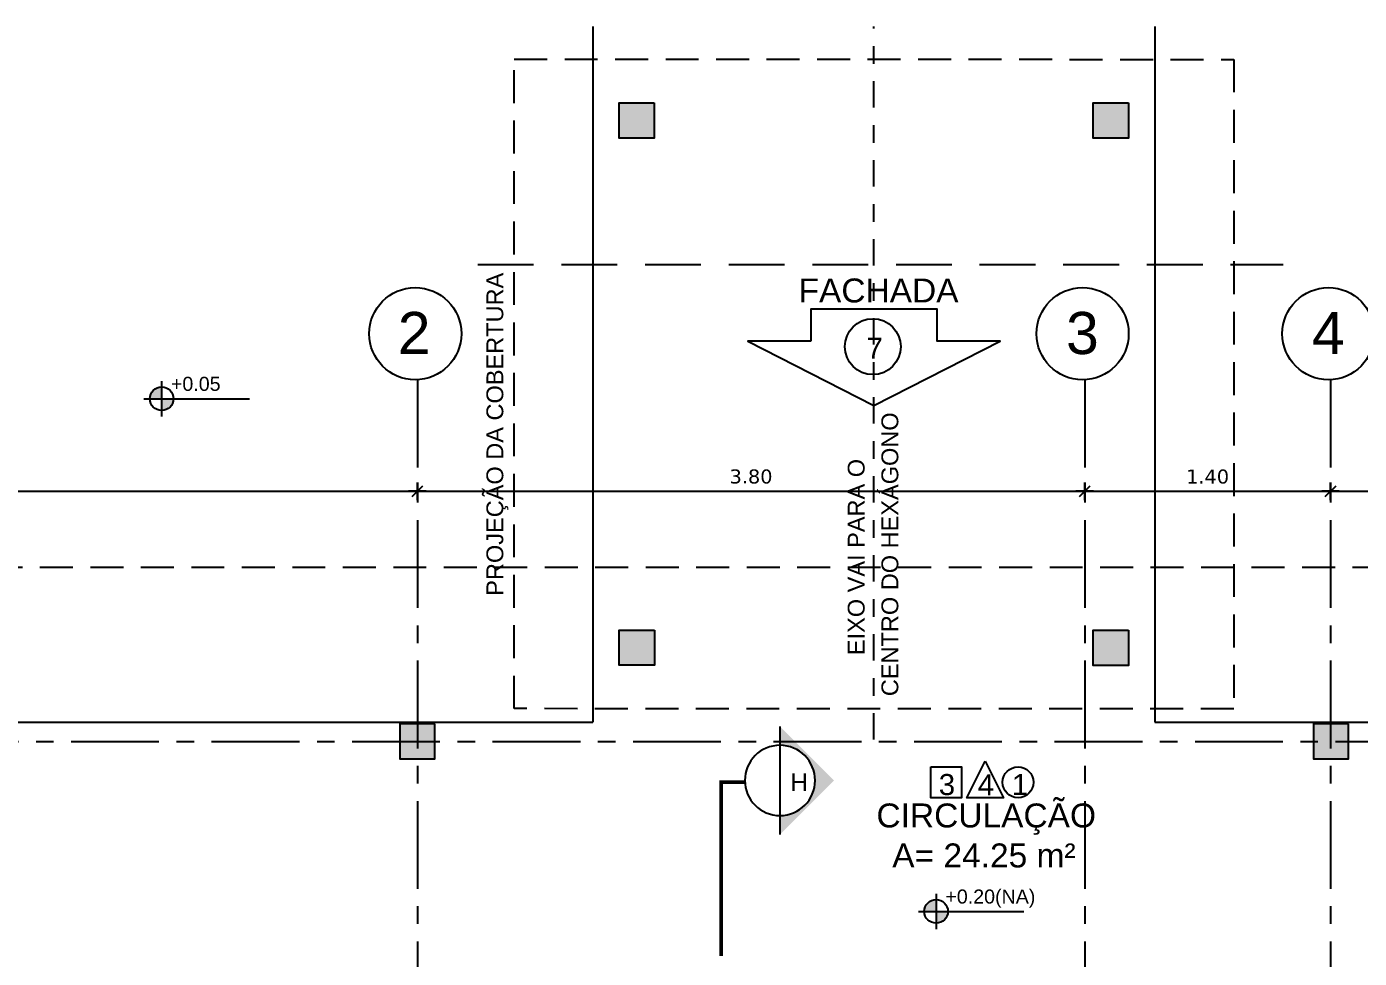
# Model space of a CAD drawing. Extents: x 12 to 194, y 116 to 198.
# Drawn here: x 68.19 to 75.78, y 175.53 to 180.84 of the extents above; entities that cross this region are included whole.
import ezdxf

# ---------------------------------------------------------------- set-up
doc = ezdxf.new("R2010")
doc.units = 0
doc.header["$LTSCALE"] = 0.005
doc.header["$PDMODE"] = 3
for name, pattern in [('C5', [60, 50, -5, 0, -5]), ('CONTINU', [0]), ('DASHDOT', [25.4, 12.7, -6.35, 0, -6.35]), ('DASHDOTX2', [2, 1, -0.5, 0, -0.5]), ('HIDDEN', [9.525, 6.35, -3.175]), ('TRACEJADO_G', [0.375, 0.25, -0.125])]:
    doc.linetypes.add(name, pattern=pattern)
doc.layers.get('0').update_dxf_attribs({"linetype": 'CONTINUOUS'})
doc.layers.get('DEFPOINTS').update_dxf_attribs({"linetype": 'CONTINUOUS'})
for name, color, linetype in [('A-ALV', 6, 'CONTINUOUS'), ('A-CHAMADAS', 1, 'CONTINUOUS'), ('A-COTAS', 1, 'CONTINUOUS'), ('A-MOBILIARIO', 1, 'CONTINUOUS'), ('A-PARED-PISOS', 2, 'CONTINUOUS'), ('A-PILAR', 6, 'CONTINUOUS'), ('A-PISOS-CTEL', 2, 'TRACEJADO_G'), ('A-PISOS-NIVEL', 1, 'CONTINUOUS'), ('A-SIMBO', 2, 'CONTINUOUS'), ('AR-COZ-MOB', 1, 'CONTINUOUS'), ('ARQ-CTA-1_050', 1, 'CONTINUOUS'), ('ARQ-EXO-1_100', 251, 'C5'), ('ARQ-SMB-1_050', 1, 'CONTINUOUS'), ('ARQ-SMB-1_100', 1, 'CONTINUOUS'), ('ARQ-TXT-1_050', 2, 'CONTINUOUS'), ('ARQ-TXT-1_075', 2, 'CONTINUOUS'), ('ARQ-TXT-1_100', 2, 'CONTINUOUS')]:
    doc.layers.add(name, color=color, linetype=linetype)
doc.layers.add('FO-Hachuras dos pilares', color=9, linetype='CONTINUOUS', lineweight=5)
doc.styles.add('A20', font='arial.ttf', dxfattribs={"height": 0.2})
doc.styles.add('ESC-50-A20', font='arial.ttf', dxfattribs={"height": 0.1})
doc.styles.add('FNDE Texto Cota 0050', font='verdana.ttf', dxfattribs={"height": 0.08})
doc.dimstyles.new('FNDE 1-0050', dxfattribs={"dimscale": 5, "dimtxt": 0.08, "dimasz": 0.01, "dimexe": 0.15, "dimexo": 0.15, "dimgap": 0.01, "dimtad": 1, "dimzin": 1, "dimdsep": 46, "dimtxsty": 'FNDE Texto Cota 0050', "dimblk": 'tic', "dimcen": 0.015, "dimdle": 0.15, "dimse1": 1, "dimse2": 1, "dimclrd": 251, "dimclre": 251, "dimclrt": 256, "dimaunit": 1, "dimadec": 3, "dimazin": 0, "dimtfac": 1, "dimtix": 1, "dimtmove": 2, "dimatfit": 3, "dimfxl": 0.15, "dimtvp": 1, "dimtolj": 1, "dimtzin": 0, "dimarcsym": 0})

# ---------------------------------------------------------------- blocks, each defined once
blk = doc.blocks.new('RF1')
at = {"layer": 'AR-COZ-MOB'}
for p, q in [((234.7673, 34.5362), (235.094, 35.102)), ((235.0736, 35.0667), (236.0383, 34.5097)), ((235.094, 35.102), (236.0587, 34.5451)), ((235.1354, 35.0782), (235.1486, 35.1011)), ((235.1547, 35.0868), (235.1462, 35.0719)), ((235.1486, 35.1011), (235.1755, 35.0855)), ((235.1709, 35.0774), (235.1547, 35.0868)), ((235.1755, 35.0855), (235.1709, 35.0774)), ((235.0685, 35.0578), (236.0332, 34.5009)), ((234.7673, 34.5362), (235.732, 33.9792)), ((235.732, 33.9792), (236.0587, 34.5451)), ((234.8506, 34.4763), (234.8251, 34.4321)), ((234.8506, 34.4763), (235.6385, 34.0214)), ((234.8251, 34.4321), (235.613, 33.9772)), ((235.6385, 34.0214), (235.613, 33.9772))]:
    blk.add_line(p, q, dxfattribs=at)
blk = doc.blocks.new('FNDE-Ind Corte-1_100')
blk.add_hatch(color=251).paths.add_polyline_path([(241.999, -2.386), (242.214, -2.386, -1), (243.014, -2.386), (243.229, -2.386), (242.614, -1.77)])
at = {"color": 251, "linetype": 'Continuous'}
blk.add_line((243.229, -2.386), (241.999, -2.386), dxfattribs=at)
blk.add_circle((242.614, -2.386), 0.4, dxfattribs=at)
blk = doc.blocks.new('tic')
at = {"color": 251}
for p, q in [((-1, 0), (1, 0)), ((0, -1), (0, 1))]:
    blk.add_line(p, q, dxfattribs=at)
blk.add_line((-0.6, -0.6), (0.6, 0.6))
blk = doc.blocks.new('*D37')
at = {"layer": 'ARQ-CTA-1_050', "color": 251, "lineweight": -2, "transparency": 16777216}
blk.add_line((65.2698, 178.1885), (70.3698, 178.1885), dxfattribs=at)
at = {"layer": 'DEFPOINTS', "color": 0, "transparency": 16777216}
for p in [(65.2198, 178.1885), (70.4198, 178.1885), (70.4198, 178.1885)]:
    blk.add_point(p, dxfattribs=at)
at = {"layer": 'ARQ-CTA-1_050', "color": 251, "lineweight": -2, "transparency": 16777216, "xscale": 0.05, "yscale": 0.05, "zscale": 0.05, "rotation": 180}
blk.add_blockref('tic', (65.2198, 178.1885), dxfattribs=at)
at = {"layer": 'ARQ-CTA-1_050', "color": 251, "lineweight": -2, "transparency": 16777216, "xscale": 0.05, "yscale": 0.05, "zscale": 0.05}
blk.add_blockref('tic', (70.4198, 178.1885), dxfattribs=at)
at = {"layer": 'ARQ-CTA-1_050', "transparency": 16777216, "insert": (67.8198, 178.2719), "char_height": 0.08, "attachment_point": 5, "style": 'FNDE Texto Cota 0050'}
blk.add_mtext('\\A1;5.20', dxfattribs=at)
blk = doc.blocks.new('FNDE-Nível Planta-1_050')
at = {"linetype": 'Continuous', "ltscale": 0.5}
h = blk.add_hatch(color=251, dxfattribs=at)
h.paths.add_polyline_path([(135.6984, 5.8271), (135.6984, 5.8943, 0.414214), (135.6312, 5.8271)])
h.paths.add_polyline_path([(135.6984, 5.8271), (135.6984, 5.7599, 0.414214), (135.7656, 5.8271)])
at = {"color": 251}
for p, q in [((135.6984, 5.9279), (135.6984, 5.7263)), ((135.5976, 5.8271), (135.7656, 5.8271)), ((135.7656, 5.8271), (136.1984, 5.8271))]:
    blk.add_line(p, q, dxfattribs=at)
blk.add_circle((135.6984, 5.8271), 0.0672, dxfattribs=at)
blk = doc.blocks.new('*D182')
at = {"layer": 'ARQ-CTA-1_050', "color": 251, "lineweight": -2, "transparency": 16777216}
blk.add_line((70.4698, 178.1885), (74.1698, 178.1885), dxfattribs=at)
at = {"layer": 'DEFPOINTS', "color": 0, "transparency": 16777216}
for p in [(70.4198, 178.8241), (74.2198, 178.8241), (74.2198, 178.1885)]:
    blk.add_point(p, dxfattribs=at)
at = {"layer": 'ARQ-CTA-1_050', "color": 251, "lineweight": -2, "transparency": 16777216, "xscale": 0.05, "yscale": 0.05, "zscale": 0.05, "rotation": 180}
blk.add_blockref('tic', (70.4198, 178.1885), dxfattribs=at)
at = {"layer": 'ARQ-CTA-1_050', "color": 251, "lineweight": -2, "transparency": 16777216, "xscale": 0.05, "yscale": 0.05, "zscale": 0.05}
blk.add_blockref('tic', (74.2198, 178.1885), dxfattribs=at)
at = {"layer": 'ARQ-CTA-1_050', "transparency": 16777216, "insert": (72.3198, 178.2722), "char_height": 0.08, "attachment_point": 5, "style": 'FNDE Texto Cota 0050'}
blk.add_mtext('\\A1;3.80', dxfattribs=at)
blk = doc.blocks.new('*D183')
at = {"layer": 'ARQ-CTA-1_050', "color": 251, "lineweight": -2, "transparency": 16777216}
blk.add_line((74.2698, 178.1885), (75.5698, 178.1885), dxfattribs=at)
at = {"layer": 'DEFPOINTS', "color": 0, "transparency": 16777216}
for p in [(74.2198, 178.8241), (75.6198, 178.8241), (75.6198, 178.1885)]:
    blk.add_point(p, dxfattribs=at)
at = {"layer": 'ARQ-CTA-1_050', "color": 251, "lineweight": -2, "transparency": 16777216, "xscale": 0.05, "yscale": 0.05, "zscale": 0.05, "rotation": 180}
blk.add_blockref('tic', (74.2198, 178.1885), dxfattribs=at)
at = {"layer": 'ARQ-CTA-1_050', "color": 251, "lineweight": -2, "transparency": 16777216, "xscale": 0.05, "yscale": 0.05, "zscale": 0.05}
blk.add_blockref('tic', (75.6198, 178.1885), dxfattribs=at)
at = {"layer": 'ARQ-CTA-1_050', "transparency": 16777216, "insert": (74.9198, 178.2718), "char_height": 0.08, "attachment_point": 5, "style": 'FNDE Texto Cota 0050'}
blk.add_mtext('\\A1;1.40', dxfattribs=at)
blk = doc.blocks.new('*D184')
at = {"layer": 'ARQ-CTA-1_050', "color": 251, "lineweight": -2, "transparency": 16777216}
blk.add_line((75.6698, 178.1885), (77.4698, 178.1885), dxfattribs=at)
at = {"layer": 'DEFPOINTS', "color": 0, "transparency": 16777216}
for p in [(75.6198, 178.8241), (77.5198, 178.8241), (77.5198, 178.1885)]:
    blk.add_point(p, dxfattribs=at)
at = {"layer": 'ARQ-CTA-1_050', "color": 251, "lineweight": -2, "transparency": 16777216, "xscale": 0.05, "yscale": 0.05, "zscale": 0.05, "rotation": 180}
blk.add_blockref('tic', (75.6198, 178.1885), dxfattribs=at)
at = {"layer": 'ARQ-CTA-1_050', "color": 251, "lineweight": -2, "transparency": 16777216, "xscale": 0.05, "yscale": 0.05, "zscale": 0.05}
blk.add_blockref('tic', (77.5198, 178.1885), dxfattribs=at)
at = {"layer": 'ARQ-CTA-1_050', "transparency": 16777216, "insert": (76.5698, 178.2718), "char_height": 0.08, "attachment_point": 5, "style": 'FNDE Texto Cota 0050'}
blk.add_mtext('\\A1;1.90', dxfattribs=at)

msp = doc.modelspace()

# ---------------------------------------------------------------- hatches: boundary and pattern name
at = {"layer": 'A-COTAS'}
h = msp.add_hatch(color=253, dxfattribs=at)
h.dxf.hatch_style = 1
h.paths.add_polyline_path([(71.7685, 180.401), (71.7684, 180.201), (71.5684, 180.2011), (71.5685, 180.4011)])
h = msp.add_hatch(color=253, dxfattribs=at)
h.dxf.hatch_style = 1
h.paths.add_polyline_path([(74.4685, 180.401), (74.4684, 180.201), (74.2684, 180.2011), (74.2685, 180.4011)])
h = msp.add_hatch(color=253, dxfattribs=at)
h.dxf.hatch_style = 1
h.paths.add_polyline_path([(71.7696, 177.3979), (71.7694, 177.1979), (71.5694, 177.1981), (71.5696, 177.3981)])
h = msp.add_hatch(color=253, dxfattribs=at)
h.dxf.hatch_style = 1
h.paths.add_polyline_path([(74.4685, 177.3969), (74.4684, 177.1969), (74.2684, 177.197), (74.2685, 177.397)])
at = {"layer": 'FO-Hachuras dos pilares', "linetype": 'Continuous'}
for points in [[(70.5198, 176.864), (70.4198, 176.864), (70.3198, 176.864), (70.3198, 176.764), (70.3198, 176.664), (70.4198, 176.664), (70.5198, 176.664), (70.5198, 176.764)], [(75.7228, 176.864), (75.6228, 176.864), (75.5228, 176.864), (75.5228, 176.764), (75.5228, 176.664), (75.6228, 176.664), (75.7228, 176.664), (75.7228, 176.764)]]:
    msp.add_hatch(color=256, dxfattribs=at).paths.add_polyline_path(points)

# ---------------------------------------------------------------- linework, layer by layer
at = {"layer": 'A-ALV'}
for points in [[(70.5198, 176.864), (70.4198, 176.864), (70.3198, 176.864), (70.3198, 176.764), (70.3198, 176.664), (70.4198, 176.664), (70.5198, 176.664), (70.5198, 176.764), (70.5198, 176.864)], [(75.7228, 176.864), (75.6228, 176.864), (75.5228, 176.864), (75.5228, 176.764), (75.5228, 176.664), (75.6228, 176.664), (75.7228, 176.664), (75.7228, 176.764), (75.7228, 176.864)]]:
    msp.add_lwpolyline(points, close=True, dxfattribs=at)
at = {"layer": 'A-CHAMADAS', "linetype": 'DASHDOTX2', "ltscale": 30}
msp.add_line((73.0198, 176.774), (73.0198, 180.8355), dxfattribs=at)
at = {"layer": 'A-PARED-PISOS'}
for p, q in [((65.1448, 176.874), (71.4198, 176.874)), ((74.6198, 176.874), (80.8948, 176.874))]:
    msp.add_line(p, q, dxfattribs=at)
at = {"layer": 'A-PILAR'}
for points in [[(71.7685, 180.401), (71.7684, 180.201), (71.5684, 180.2011), (71.5685, 180.4011)], [(74.4685, 180.401), (74.4684, 180.201), (74.2684, 180.2011), (74.2685, 180.4011)], [(71.7696, 177.3979), (71.7694, 177.1979), (71.5694, 177.1981), (71.5696, 177.3981)], [(74.4685, 177.3969), (74.4684, 177.1969), (74.2684, 177.197), (74.2685, 177.397)]]:
    msp.add_lwpolyline(points, close=True, dxfattribs=at)
at = {"layer": 'A-PISOS-CTEL', "color": 1, "linetype": 'TRACEJADO_G', "ltscale": 150}
msp.add_lwpolyline([(70.9713, 176.9502), (70.9713, 180.6502), (75.0684, 180.649), (75.0684, 176.949), (70.9713, 176.9502)], dxfattribs=at)
at = {"layer": 'A-PISOS-CTEL', "color": 2, "linetype": 'TRACEJADO_G', "ltscale": 150}
msp.add_lwpolyline([(64.2454, 177.7553), (81.7948, 177.7553), (81.7948, 169.674), (64.2454, 169.674)], close=True, dxfattribs=at)
at = {"layer": 'A-PISOS-NIVEL', "color": 2}
for p, q in [((71.4198, 180.8355), (71.4198, 176.874)), ((74.6198, 180.8355), (74.6198, 176.874))]:
    msp.add_line(p, q, dxfattribs=at)
at = {"layer": 'A-SIMBO', "color": 5, "linetype": 'HIDDEN', "ltscale": 10}
msp.add_line((70.7642, 179.4796), (75.3502, 179.4796), dxfattribs=at)
at = {"layer": 'ARQ-EXO-1_100', "ltscale": 2}
for p, q in [((70.4198, 178.8241), (70.4198, 168.6039)), ((74.2198, 178.8241), (74.2198, 168.6039)), ((75.6198, 178.8241), (75.6198, 168.6039)), ((62.8483, 176.764), (83.5522, 176.764, -14.6614))]:
    msp.add_line(p, q, dxfattribs=at)
at = {"layer": 'ARQ-EXO-1_100', "linetype": 'CONTINU'}
for centre in [(70.4077, 179.0864), (74.2077, 179.0864), (75.6077, 179.0864)]:
    msp.add_circle(centre, 0.2625, dxfattribs=at)
at = {"layer": 'ARQ-SMB-1_100'}
for points in [[(72.6606, 179.0431), (72.3013, 179.0431), (73.0198, 178.6773), (73.7384, 179.0431), (73.3791, 179.0431), (73.3791, 179.226), (72.6606, 179.226), (72.6606, 179.0431)], [(73.6523, 176.6519), (73.7568, 176.4429), (73.5478, 176.4429), (73.6523, 176.6519)]]:
    msp.add_lwpolyline(points, dxfattribs=at)
msp.add_lwpolyline([(73.3429, 176.6189), (73.5189, 176.6189), (73.5189, 176.4429), (73.3429, 176.4429)], close=True, dxfattribs=at)
at = {"layer": 'ARQ-SMB-1_100', "color": 251, "linetype": 'DASHDOT', "ltscale": 0.1}
msp.add_lwpolyline([(72.2848, 176.5314, 0.02, 0.02, 0), (72.1493, 176.5314, 0.02, 0.02, 0), (72.1493, 175.5414, 0, 0, 0)], format="xyseb", dxfattribs=at)
at = {"layer": 'ARQ-SMB-1_100', "color": 2}
msp.add_circle((73.0133, 179.0124), 0.1591, dxfattribs=at)
at = {"layer": 'ARQ-SMB-1_100'}
msp.add_circle((73.8403, 176.5309), 0.088, dxfattribs=at)

# ---------------------------------------------------------------- block references
at = {"layer": 'A-MOBILIARIO', "rotation": 209.9999999266509}
msp.add_blockref('RF1', (255.9228, 322.4047), dxfattribs=at)
at = {"layer": 'ARQ-SMB-1_050'}
for p in [(-66.7348, 172.8886), (-62.3247, 169.9679)]:
    msp.add_blockref('FNDE-Nível Planta-1_050', p, dxfattribs=at)
at = {"layer": 'ARQ-SMB-1_100', "xscale": -0.4999999999999997, "yscale": 0.5, "zscale": 0.5, "rotation": 270.0000000000188}
msp.add_blockref('FNDE-Ind Corte-1_100', (73.6775, 55.2344), dxfattribs=at)

# ---------------------------------------------------------------- texts
at = {"layer": 'ARQ-SMB-1_050', "style": 'ESC-50-A20'}
for tag, p in [('+0.05', (69.0164, 178.7606)), ('+0.20(NA)', (73.4265, 175.8399))]:
    msp.add_attdef(tag, p, 'NA', height=0.08, dxfattribs=at)
at = {"layer": 'ARQ-TXT-1_050', "char_height": 0.136533, "attachment_point": 1, "style": 'ESC-50-A20'}
for s, width, insert in [('\\pi0.74674;FACHADA     ', 2.389517, (71.8436, 179.4007)), ('\\pi1.0123;CIRCULAÇÃO      \\P\\pi1.1022;A= 24.25 m²', 2.54479, (72.0217, 176.4099))]:
    msp.add_mtext_dynamic_manual_height_columns(s, width=width, gutter_width=1, heights=[0], dxfattribs=dict(at, insert=insert))
at = {"layer": 'ARQ-TXT-1_050', "char_height": 0.12, "width": 0.086252, "attachment_point": 1, "style": 'A20'}
for s, insert in [('7', (72.9779, 179.0631)), ('3', (73.3888, 176.5778)), ('4', (73.6104, 176.5763)), ('1', (73.8052, 176.5778))]:
    msp.add_mtext(s, dxfattribs=dict(at, insert=insert))
at = {"layer": 'ARQ-TXT-1_075', "style": 'ESC-50-A20'}
for s, p in [('PROJEÇÃO DA COBERTURA', (70.909, 177.5933, -1.8897)), ('CENTRO DO HEXÁGONO', (73.1584, 177.0213)), ('EIXO VAI PARA O', (72.9666, 177.2551))]:
    msp.add_text(s, height=0.096, rotation=90, dxfattribs=at).set_placement(p)
at = {"layer": 'ARQ-TXT-1_100'}
for s, insert, char_height, width, attachment_point, style in [('2', (70.4014, 179.2102, -0.8), 0.24, 0.437504, 2, 'A20'), ('3', (74.2069, 179.2102, -0.8), 0.24, 0.437504, 2, 'A20'), ('4', (75.6069, 179.2102, -0.8), 0.24, 0.437504, 2, 'A20'), ('H', (72.5432, 176.5812), 0.1, 4.264089, 1, 'ESC-50-A20')]:
    msp.add_mtext(s, dxfattribs=dict(at, insert=insert, char_height=char_height, width=width, attachment_point=attachment_point, style=style))

# ---------------------------------------------------------------- dimensions: what is measured, and where the dimension line sits
at = {"layer": 'ARQ-CTA-1_050'}
for base, p1, p2, picture, middle in [((74.2198, 178.1885), (70.4198, 178.8241), (74.2198, 178.8241), '*D182', (72.3198, 178.2722)), ((75.6198, 178.1885), (74.2198, 178.8241), (75.6198, 178.8241), '*D183', (74.9198, 178.2718)), ((77.5198, 178.1885), (75.6198, 178.8241), (77.5198, 178.8241), '*D184', (76.5698, 178.2718))]:
    dim = msp.add_linear_dim(base=base, p1=p1, p2=p2, dimstyle='FNDE 1-0050', override={"dimtad": 0}, dxfattribs=at)
    dim.commit()
    dim.dimension.update_dxf_attribs({"geometry": picture, "text_midpoint": middle})
dim = msp.add_aligned_dim(p1=(65.2198, 178.1885), p2=(70.4198, 178.1885), distance=0, dimstyle='FNDE 1-0050', override={"dimtad": 0}, dxfattribs=at)
dim.commit()
dim.dimension.update_dxf_attribs({"geometry": '*D37', "text_midpoint": (67.8198, 178.2719)})

doc.saveas('drawing.dxf')
